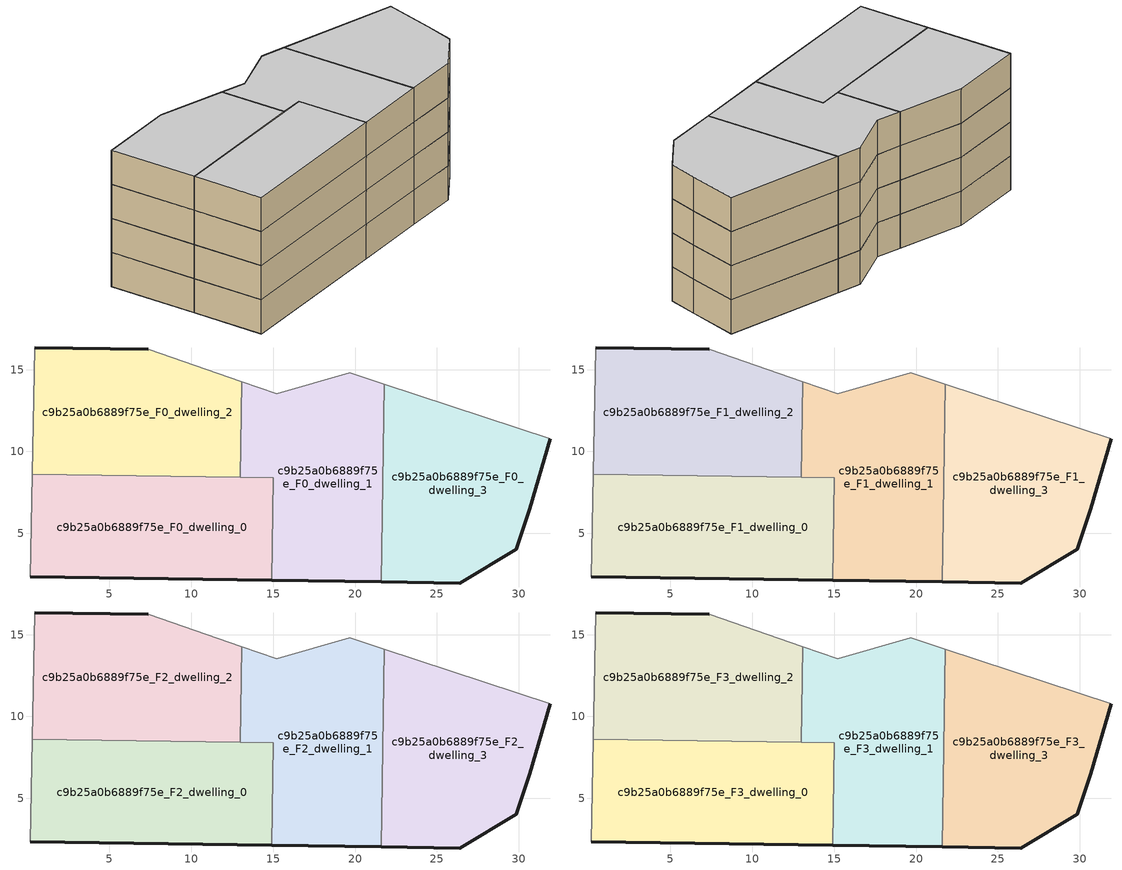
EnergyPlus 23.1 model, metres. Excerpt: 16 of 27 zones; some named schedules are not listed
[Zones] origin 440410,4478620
c9b25a0b6889f75e_F0_dwelling_0
 floor ground (EU_floor_Construction): 14.92,2.14 15.01,8.4 0.28,8.62 0.17,2.36 z0
 wall outside (EU_wall_Construction): 14.92,2.14 0.17,2.36 z0:3
 wall adiabatic (EU_wall_Construction): 0.17,2.36 0.28,8.62 z0:3
 wall to c9b25a0b6889f75e_F0_dwelling_1 (EU_wall_Construction): 12.99,8.43 15.01,8.4 14.92,2.14 z0:3
 wall to c9b25a0b6889f75e_F0_dwelling_2 (EU_wall_Construction): 0.28,8.62 12.98,8.43 z0:3
c9b25a0b6889f75e_F0_dwelling_1
 floor ground (EU_floor_Construction): 21.61,2.04 21.78,14.11 19.68,14.8 15.21,13.51 13.07,14.26 12.98,8.43 15.01,8.4 14.92,2.14 z0
 wall outside (EU_wall_Construction): 21.61,2.04 14.92,2.14 z0:3
 wall to c9b25a0b6889f75e_F0_dwelling_2 (EU_wall_Construction): 12.98,8.43 13.07,14.26 z0:3
 wall adiabatic (EU_wall_Construction): 13.07,14.26 15.21,13.51 19.68,14.8 21.78,14.11 z0:3
 wall to c9b25a0b6889f75e_F0_dwelling_3 (EU_wall_Construction): 21.78,14.11 21.61,2.04 z0:3
c9b25a0b6889f75e_F0_dwelling_2
 floor ground (EU_floor_Construction): 12.98,8.43 13.07,14.26 7.38,16.23 0.43,16.32 0.28,8.62 z0
 wall outside (EU_wall_Construction): 0.43,16.32 7.38,16.23 z0:3
 wall adiabatic (EU_wall_Construction): 7.38,16.23 13.07,14.26 / 0.28,8.62 0.43,16.32 z0:3
c9b25a0b6889f75e_F0_dwelling_3
 floor ground (EU_floor_Construction): 29.84,4.03 30.66,6.51 31.91,10.77 21.78,14.11 21.61,2.04 26.4,1.97 z0
 wall outside (EU_wall_Construction): 31.91,10.77 30.66,6.51 29.84,4.03 26.4,1.97 21.61,2.04 z0:3
 wall adiabatic (EU_wall_Construction): 21.78,14.11 31.91,10.77 z0:3
c9b25a0b6889f75e_F1_dwelling_0
 floor to c9b25a0b6889f75e_F0_dwelling_0 (EU_floor_Construction): 14.92,2.14 15.01,8.4 0.28,8.62 0.17,2.36 z3
 wall outside (EU_wall_Construction): 14.92,2.14 0.17,2.36 z3:6
 wall adiabatic (EU_wall_Construction): 0.17,2.36 0.28,8.62 z3:6
 wall to c9b25a0b6889f75e_F1_dwelling_1 (EU_wall_Construction): 12.99,8.43 15.01,8.4 14.92,2.14 z3:6
 wall to c9b25a0b6889f75e_F1_dwelling_2 (EU_wall_Construction): 0.28,8.62 12.98,8.43 z3:6
c9b25a0b6889f75e_F1_dwelling_1
 floor to c9b25a0b6889f75e_F0_dwelling_1 (EU_floor_Construction): 21.61,2.04 21.78,14.11 19.68,14.8 15.21,13.51 13.07,14.26 12.98,8.43 15.01,8.4 14.92,2.14 z3
 wall outside (EU_wall_Construction): 21.61,2.04 14.92,2.14 z3:6
 wall to c9b25a0b6889f75e_F1_dwelling_2 (EU_wall_Construction): 12.98,8.43 13.07,14.26 z3:6
 wall adiabatic (EU_wall_Construction): 13.07,14.26 15.21,13.51 19.68,14.8 21.78,14.11 z3:6
 wall to c9b25a0b6889f75e_F1_dwelling_3 (EU_wall_Construction): 21.78,14.11 21.61,2.04 z3:6
c9b25a0b6889f75e_F1_dwelling_2
 floor to c9b25a0b6889f75e_F0_dwelling_2 (EU_floor_Construction): 12.98,8.43 13.07,14.26 7.38,16.23 0.43,16.32 0.28,8.62 z3
 wall outside (EU_wall_Construction): 0.43,16.32 7.38,16.23 z3:6
 wall adiabatic (EU_wall_Construction): 7.38,16.23 13.07,14.26 / 0.28,8.62 0.43,16.32 z3:6
c9b25a0b6889f75e_F1_dwelling_3
 floor to c9b25a0b6889f75e_F0_dwelling_3 (EU_floor_Construction): 29.84,4.03 30.66,6.51 31.91,10.77 21.78,14.11 21.61,2.04 26.4,1.97 z3
 wall outside (EU_wall_Construction): 31.91,10.77 30.66,6.51 29.84,4.03 26.4,1.97 21.61,2.04 z3:6
 wall adiabatic (EU_wall_Construction): 21.78,14.11 31.91,10.77 z3:6
c9b25a0b6889f75e_F2_dwelling_0
 floor to c9b25a0b6889f75e_F1_dwelling_0 (EU_floor_Construction): 14.92,2.14 15.01,8.4 0.28,8.62 0.17,2.36 z6
 wall outside (EU_wall_Construction): 14.92,2.14 0.17,2.36 z6:9
 wall adiabatic (EU_wall_Construction): 0.17,2.36 0.28,8.62 z6:9
 wall to c9b25a0b6889f75e_F2_dwelling_1 (EU_wall_Construction): 12.99,8.43 15.01,8.4 14.92,2.14 z6:9
 wall to c9b25a0b6889f75e_F2_dwelling_2 (EU_wall_Construction): 0.28,8.62 12.98,8.43 z6:9
c9b25a0b6889f75e_F2_dwelling_1
 floor to c9b25a0b6889f75e_F1_dwelling_1 (EU_floor_Construction): 21.61,2.04 21.78,14.11 19.68,14.8 15.21,13.51 13.07,14.26 12.98,8.43 15.01,8.4 14.92,2.14 z6
 wall outside (EU_wall_Construction): 21.61,2.04 14.92,2.14 z6:9
 wall to c9b25a0b6889f75e_F2_dwelling_2 (EU_wall_Construction): 12.98,8.43 13.07,14.26 z6:9
 wall adiabatic (EU_wall_Construction): 13.07,14.26 15.21,13.51 19.68,14.8 21.78,14.11 z6:9
 wall to c9b25a0b6889f75e_F2_dwelling_3 (EU_wall_Construction): 21.78,14.11 21.61,2.04 z6:9
c9b25a0b6889f75e_F2_dwelling_2
 floor to c9b25a0b6889f75e_F1_dwelling_2 (EU_floor_Construction): 12.98,8.43 13.07,14.26 7.38,16.23 0.43,16.32 0.28,8.62 z6
 wall outside (EU_wall_Construction): 0.43,16.32 7.38,16.23 z6:9
 wall adiabatic (EU_wall_Construction): 7.38,16.23 13.07,14.26 / 0.28,8.62 0.43,16.32 z6:9
c9b25a0b6889f75e_F2_dwelling_3
 floor to c9b25a0b6889f75e_F1_dwelling_3 (EU_floor_Construction): 29.84,4.03 30.66,6.51 31.91,10.77 21.78,14.11 21.61,2.04 26.4,1.97 z6
 wall outside (EU_wall_Construction): 31.91,10.77 30.66,6.51 29.84,4.03 26.4,1.97 21.61,2.04 z6:9
 wall adiabatic (EU_wall_Construction): 21.78,14.11 31.91,10.77 z6:9
c9b25a0b6889f75e_F3_dwelling_0
 floor to c9b25a0b6889f75e_F2_dwelling_0 (EU_floor_Construction): 14.92,2.14 15.01,8.4 0.28,8.62 0.17,2.36 z9
 wall outside (EU_wall_Construction): 14.92,2.14 0.17,2.36 z9:12
 wall adiabatic (EU_wall_Construction): 0.17,2.36 0.28,8.62 z9:12
 wall to c9b25a0b6889f75e_F3_dwelling_1 (EU_wall_Construction): 12.99,8.43 15.01,8.4 14.92,2.14 z9:12
 wall to c9b25a0b6889f75e_F3_dwelling_2 (EU_wall_Construction): 0.28,8.62 12.98,8.43 z9:12
 ceiling to c9b25a0b6889f75e_F4_dwelling_0 (EU_floor_Construction): 15.01,8.4 14.92,2.14 0.17,2.36 0.28,8.62 z12
c9b25a0b6889f75e_F3_dwelling_1
 floor to c9b25a0b6889f75e_F2_dwelling_1 (EU_floor_Construction): 21.61,2.04 21.78,14.11 19.68,14.8 15.21,13.51 13.07,14.26 12.98,8.43 15.01,8.4 14.92,2.14 z9
 wall outside (EU_wall_Construction): 21.61,2.04 14.92,2.14 z9:12
 wall to c9b25a0b6889f75e_F3_dwelling_2 (EU_wall_Construction): 12.98,8.43 13.07,14.26 z9:12
 wall adiabatic (EU_wall_Construction): 13.07,14.26 15.21,13.51 19.68,14.8 21.78,14.11 z9:12
 wall to c9b25a0b6889f75e_F3_dwelling_3 (EU_wall_Construction): 21.78,14.11 21.61,2.04 z9:12
 ceiling to c9b25a0b6889f75e_F4_dwelling_1 (EU_floor_Construction): 21.78,14.11 21.61,2.04 14.92,2.14 15.01,8.4 12.98,8.43 13.07,14.26 15.21,13.51 19.68,14.8 z12
c9b25a0b6889f75e_F3_dwelling_2
 floor to c9b25a0b6889f75e_F2_dwelling_2 (EU_floor_Construction): 12.98,8.43 13.07,14.26 7.38,16.23 0.43,16.32 0.28,8.62 z9
 wall outside (EU_wall_Construction): 0.43,16.32 7.38,16.23 z9:12
 wall adiabatic (EU_wall_Construction): 7.38,16.23 13.07,14.26 / 0.28,8.62 0.43,16.32 z9:12
 ceiling to c9b25a0b6889f75e_F4_dwelling_2 (EU_floor_Construction): 13.07,14.26 12.98,8.43 0.28,8.62 0.43,16.32 7.38,16.23 z12
c9b25a0b6889f75e_F3_dwelling_3
 floor to c9b25a0b6889f75e_F2_dwelling_3 (EU_floor_Construction): 29.84,4.03 30.66,6.51 31.91,10.77 21.78,14.11 21.61,2.04 26.4,1.97 z9
 wall outside (EU_wall_Construction): 31.91,10.77 30.66,6.51 29.84,4.03 26.4,1.97 21.61,2.04 z9:12
 wall adiabatic (EU_wall_Construction): 21.78,14.11 31.91,10.77 z9:12
 ceiling to c9b25a0b6889f75e_F4_dwelling_3 (EU_floor_Construction): 31.91,10.77 30.66,6.51 29.84,4.03 26.4,1.97 21.61,2.04 21.78,14.11 z12
[Building]
EU S2 Campaign: North Axis=0; Terrain=City; Solar Distribution=FullExterior
[Site:Location]
Madrid: Latitude=40.5; Longitude=-3.5; Time Zone=1; Elevation=609
[SizingPeriod:WeatherFileDays]
AnnualSizingPeriod: Begin Month=1; Begin Day of Month=1; End Month=12; End Day of Month=31; Day of Week for Start Day=Monday; Use Weather File Daylight Saving Period=No; Use Weather File Rain and Snow Indicators=No
[MATERIAL]
EU_InternalMass_Material: Roughness=MediumRough; Thickness=0.1; Conductivity=1; Density=1800; Specific Heat=900; Thermal Absorptance=0.9; Solar Absorptance=0.7; Visible Absorptance=0.7
[MATERIAL:NOMASS] Roughness=MediumRough; Thermal Absorptance=0.9; Solar Absorptance=0.7; Visible Absorptance=0.7
Name | Thermal Resistance
EU_wall_NoMass | 0.609216
EU_floor_NoMass | 0.568163
[CONSTRUCTION]
EU_wall_Construction: EU_wall_NoMass
EU_floor_Construction: EU_floor_NoMass
EU_InternalMass_Construction: EU_InternalMass_Material
[ZONE] Type=1; Multiplier=1; Ceiling Height=autocalculate; Floor Area=autocalculate; Part of Total Floor Area=Yes
Name | Volume
c9b25a0b6889f75e_F0_dwelling_0; c9b25a0b6889f75e_F1_dwelling_0; c9b25a0b6889f75e_F2_dwelling_0; c9b25a0b6889f75e_F3_dwelling_0 | 277.117
c9b25a0b6889f75e_F0_dwelling_1; c9b25a0b6889f75e_F1_dwelling_1; c9b25a0b6889f75e_F2_dwelling_1; c9b25a0b6889f75e_F3_dwelling_1 | 277.132
c9b25a0b6889f75e_F0_dwelling_2; c9b25a0b6889f75e_F1_dwelling_2; c9b25a0b6889f75e_F2_dwelling_2; c9b25a0b6889f75e_F3_dwelling_2 | 277.148
c9b25a0b6889f75e_F0_dwelling_3; c9b25a0b6889f75e_F1_dwelling_3; c9b25a0b6889f75e_F2_dwelling_3; c9b25a0b6889f75e_F3_dwelling_3 | 277.131
[INTERNALMASS] Construction=EU_InternalMass_Construction
Name | Zone or ZoneList | Surface Area
c9b25a0b6889f75e_F0_dwelling_0_EU_InternalMass | c9b25a0b6889f75e_F0_dwelling_0 | 92.3717
c9b25a0b6889f75e_F0_dwelling_1_EU_InternalMass | c9b25a0b6889f75e_F0_dwelling_1 | 92.3773
c9b25a0b6889f75e_F0_dwelling_2_EU_InternalMass | c9b25a0b6889f75e_F0_dwelling_2 | 92.3833
c9b25a0b6889f75e_F0_dwelling_3_EU_InternalMass | c9b25a0b6889f75e_F0_dwelling_3 | 92.3788
c9b25a0b6889f75e_F1_dwelling_0_EU_InternalMass | c9b25a0b6889f75e_F1_dwelling_0 | 92.3717
c9b25a0b6889f75e_F1_dwelling_1_EU_InternalMass | c9b25a0b6889f75e_F1_dwelling_1 | 92.3773
c9b25a0b6889f75e_F1_dwelling_2_EU_InternalMass | c9b25a0b6889f75e_F1_dwelling_2 | 92.3833
c9b25a0b6889f75e_F1_dwelling_3_EU_InternalMass | c9b25a0b6889f75e_F1_dwelling_3 | 92.3788
c9b25a0b6889f75e_F2_dwelling_0_EU_InternalMass | c9b25a0b6889f75e_F2_dwelling_0 | 92.3717
c9b25a0b6889f75e_F2_dwelling_1_EU_InternalMass | c9b25a0b6889f75e_F2_dwelling_1 | 92.3773
c9b25a0b6889f75e_F2_dwelling_2_EU_InternalMass | c9b25a0b6889f75e_F2_dwelling_2 | 92.3833
c9b25a0b6889f75e_F2_dwelling_3_EU_InternalMass | c9b25a0b6889f75e_F2_dwelling_3 | 92.3788
c9b25a0b6889f75e_F3_dwelling_0_EU_InternalMass | c9b25a0b6889f75e_F3_dwelling_0 | 92.3717
c9b25a0b6889f75e_F3_dwelling_1_EU_InternalMass | c9b25a0b6889f75e_F3_dwelling_1 | 92.3773
c9b25a0b6889f75e_F3_dwelling_2_EU_InternalMass | c9b25a0b6889f75e_F3_dwelling_2 | 92.3833
c9b25a0b6889f75e_F3_dwelling_3_EU_InternalMass | c9b25a0b6889f75e_F3_dwelling_3 | 92.3788
[OTHEREQUIPMENT] Fuel Type=Electricity; Design Level Calculation Method=Watts/Area; Power per Zone Floor Area=1; Fraction Latent=0; Fraction Radiant=0; Fraction Lost=0; Carbon Dioxide Generation Rate=0; EndUse Subcategory=EU_Step8_InternalGains
Name | Zone or ZoneList or Space or SpaceList | Schedule
EU_Step8_InternalGain_c9b25a0b6889f75e_F0_dwelling_0_f000 | c9b25a0b6889f75e_F0_dwelling_0 | EU_Step8_GainSchedule_c9b25a0b6889f75e_F0_dwelling_0_f000
EU_Step8_InternalGain_c9b25a0b6889f75e_F0_dwelling_1_f000 | c9b25a0b6889f75e_F0_dwelling_1 | EU_Step8_GainSchedule_c9b25a0b6889f75e_F0_dwelling_1_f000
EU_Step8_InternalGain_c9b25a0b6889f75e_F0_dwelling_2_f000 | c9b25a0b6889f75e_F0_dwelling_2 | EU_Step8_GainSchedule_c9b25a0b6889f75e_F0_dwelling_2_f000
EU_Step8_InternalGain_c9b25a0b6889f75e_F0_dwelling_3_f000 | c9b25a0b6889f75e_F0_dwelling_3 | EU_Step8_GainSchedule_c9b25a0b6889f75e_F0_dwelling_3_f000
EU_Step8_InternalGain_c9b25a0b6889f75e_F1_dwelling_0_f000 | c9b25a0b6889f75e_F1_dwelling_0 | EU_Step8_GainSchedule_c9b25a0b6889f75e_F1_dwelling_0_f000
EU_Step8_InternalGain_c9b25a0b6889f75e_F1_dwelling_1_f000 | c9b25a0b6889f75e_F1_dwelling_1 | EU_Step8_GainSchedule_c9b25a0b6889f75e_F1_dwelling_1_f000
EU_Step8_InternalGain_c9b25a0b6889f75e_F1_dwelling_2_f000 | c9b25a0b6889f75e_F1_dwelling_2 | EU_Step8_GainSchedule_c9b25a0b6889f75e_F1_dwelling_2_f000
EU_Step8_InternalGain_c9b25a0b6889f75e_F1_dwelling_3_f000 | c9b25a0b6889f75e_F1_dwelling_3 | EU_Step8_GainSchedule_c9b25a0b6889f75e_F1_dwelling_3_f000
EU_Step8_InternalGain_c9b25a0b6889f75e_F2_dwelling_0_f000 | c9b25a0b6889f75e_F2_dwelling_0 | EU_Step8_GainSchedule_c9b25a0b6889f75e_F2_dwelling_0_f000
EU_Step8_InternalGain_c9b25a0b6889f75e_F2_dwelling_1_f000 | c9b25a0b6889f75e_F2_dwelling_1 | EU_Step8_GainSchedule_c9b25a0b6889f75e_F2_dwelling_1_f000
EU_Step8_InternalGain_c9b25a0b6889f75e_F2_dwelling_2_f000 | c9b25a0b6889f75e_F2_dwelling_2 | EU_Step8_GainSchedule_c9b25a0b6889f75e_F2_dwelling_2_f000
EU_Step8_InternalGain_c9b25a0b6889f75e_F2_dwelling_3_f000 | c9b25a0b6889f75e_F2_dwelling_3 | EU_Step8_GainSchedule_c9b25a0b6889f75e_F2_dwelling_3_f000
EU_Step8_InternalGain_c9b25a0b6889f75e_F3_dwelling_0_f000 | c9b25a0b6889f75e_F3_dwelling_0 | EU_Step8_GainSchedule_c9b25a0b6889f75e_F3_dwelling_0_f000
EU_Step8_InternalGain_c9b25a0b6889f75e_F3_dwelling_1_f000 | c9b25a0b6889f75e_F3_dwelling_1 | EU_Step8_GainSchedule_c9b25a0b6889f75e_F3_dwelling_1_f000
EU_Step8_InternalGain_c9b25a0b6889f75e_F3_dwelling_2_f000 | c9b25a0b6889f75e_F3_dwelling_2 | EU_Step8_GainSchedule_c9b25a0b6889f75e_F3_dwelling_2_f000
EU_Step8_InternalGain_c9b25a0b6889f75e_F3_dwelling_3_f000 | c9b25a0b6889f75e_F3_dwelling_3 | EU_Step8_GainSchedule_c9b25a0b6889f75e_F3_dwelling_3_f000
[ZONEVENTILATION:DESIGNFLOWRATE] Schedule=EU_AlwaysOn; Design Flow Rate Calculation Method=AirChanges/Hour; Air Changes per Hour=0.752966; Ventilation Type=Natural; Fan Pressure Rise=0; Fan Total Efficiency=1; Constant Term Coefficient=1; Temperature Term Coefficient=0; Velocity Term Coefficient=0; Velocity Squared Term Coefficient=0; Minimum Indoor Temperature=-100; Maximum Indoor Temperature=100; Delta Temperature=-100; Minimum Outdoor Temperature=-100; Maximum Outdoor Temperature=100; Maximum Wind Speed=40
Name | Zone or ZoneList or Space or SpaceList
EU_ConstantAir_c9b25a0b6889f75e_F0_dwelling_0 | c9b25a0b6889f75e_F0_dwelling_0
EU_ConstantAir_c9b25a0b6889f75e_F0_dwelling_1 | c9b25a0b6889f75e_F0_dwelling_1
EU_ConstantAir_c9b25a0b6889f75e_F0_dwelling_2 | c9b25a0b6889f75e_F0_dwelling_2
EU_ConstantAir_c9b25a0b6889f75e_F0_dwelling_3 | c9b25a0b6889f75e_F0_dwelling_3
EU_ConstantAir_c9b25a0b6889f75e_F1_dwelling_0 | c9b25a0b6889f75e_F1_dwelling_0
EU_ConstantAir_c9b25a0b6889f75e_F1_dwelling_1 | c9b25a0b6889f75e_F1_dwelling_1
EU_ConstantAir_c9b25a0b6889f75e_F1_dwelling_2 | c9b25a0b6889f75e_F1_dwelling_2
EU_ConstantAir_c9b25a0b6889f75e_F1_dwelling_3 | c9b25a0b6889f75e_F1_dwelling_3
EU_ConstantAir_c9b25a0b6889f75e_F2_dwelling_0 | c9b25a0b6889f75e_F2_dwelling_0
EU_ConstantAir_c9b25a0b6889f75e_F2_dwelling_1 | c9b25a0b6889f75e_F2_dwelling_1
EU_ConstantAir_c9b25a0b6889f75e_F2_dwelling_2 | c9b25a0b6889f75e_F2_dwelling_2
EU_ConstantAir_c9b25a0b6889f75e_F2_dwelling_3 | c9b25a0b6889f75e_F2_dwelling_3
EU_ConstantAir_c9b25a0b6889f75e_F3_dwelling_0 | c9b25a0b6889f75e_F3_dwelling_0
EU_ConstantAir_c9b25a0b6889f75e_F3_dwelling_1 | c9b25a0b6889f75e_F3_dwelling_1
EU_ConstantAir_c9b25a0b6889f75e_F3_dwelling_2 | c9b25a0b6889f75e_F3_dwelling_2
EU_ConstantAir_c9b25a0b6889f75e_F3_dwelling_3 | c9b25a0b6889f75e_F3_dwelling_3
[HVACTEMPLATE:THERMOSTAT] Constant Heating Setpoint=20; Constant Cooling Setpoint=50
EU_HeatOnly_c9b25a0b6889f75e_F0_dwelling_0; EU_HeatOnly_c9b25a0b6889f75e_F0_dwelling_1; EU_HeatOnly_c9b25a0b6889f75e_F0_dwelling_2; EU_HeatOnly_c9b25a0b6889f75e_F0_dwelling_3; EU_HeatOnly_c9b25a0b6889f75e_F1_dwelling_0; EU_HeatOnly_c9b25a0b6889f75e_F1_dwelling_1; EU_HeatOnly_c9b25a0b6889f75e_F1_dwelling_2; EU_HeatOnly_c9b25a0b6889f75e_F1_dwelling_3; EU_HeatOnly_c9b25a0b6889f75e_F2_dwelling_0; EU_HeatOnly_c9b25a0b6889f75e_F2_dwelling_1; EU_HeatOnly_c9b25a0b6889f75e_F2_dwelling_2; EU_HeatOnly_c9b25a0b6889f75e_F2_dwelling_3; EU_HeatOnly_c9b25a0b6889f75e_F3_dwelling_0; EU_HeatOnly_c9b25a0b6889f75e_F3_dwelling_1; EU_HeatOnly_c9b25a0b6889f75e_F3_dwelling_2; EU_HeatOnly_c9b25a0b6889f75e_F3_dwelling_3; EU_HeatOnly_c9b25a0b6889f75e_F4_dwelling_0; EU_HeatOnly_c9b25a0b6889f75e_F4_dwelling_1; EU_HeatOnly_c9b25a0b6889f75e_F4_dwelling_2; EU_HeatOnly_c9b25a0b6889f75e_F4_dwelling_3; EU_HeatOnly_c9b25a0b6889f75e_F5_dwelling_0; EU_HeatOnly_c9b25a0b6889f75e_F5_dwelling_1; EU_HeatOnly_c9b25a0b6889f75e_F5_dwelling_2; EU_HeatOnly_c9b25a0b6889f75e_F5_dwelling_3; EU_HeatOnly_c9b25a0b6889f75e_F6_dwelling_0; EU_HeatOnly_c9b25a0b6889f75e_F6_dwelling_1; EU_HeatOnly_c9b25a0b6889f75e_F6_dwelling_2
[HVACTEMPLATE:ZONE:IDEALLOADSAIRSYSTEM] System Availability Schedule=EU_AlwaysOn; Maximum Heating Supply Air Temperature=50; Minimum Cooling Supply Air Temperature=13; Maximum Heating Supply Air Humidity Ratio=0.0156; Minimum Cooling Supply Air Humidity Ratio=0.0077; Heating Limit=NoLimit; Cooling Limit=NoLimit; Heating Availability Schedule=EU_AlwaysOn; Cooling Availability Schedule=EU_CoolingOff; Dehumidification Control Type=ConstantSensibleHeatRatio; Cooling Sensible Heat Ratio=0.7; Dehumidification Setpoint=60; Humidification Control Type=None; Humidification Setpoint=30; Outdoor Air Method=None; Outdoor Air Flow Rate per Person=0.00944; Outdoor Air Flow Rate per Zone Floor Area=0; Outdoor Air Flow Rate per Zone=0; Demand Controlled Ventilation Type=None; Outdoor Air Economizer Type=NoEconomizer; Heat Recovery Type=None; Sensible Heat Recovery Effectiveness=0.7; Latent Heat Recovery Effectiveness=0.65
Name | Template Thermostat
c9b25a0b6889f75e_F0_dwelling_0 | EU_HeatOnly_c9b25a0b6889f75e_F0_dwelling_0
c9b25a0b6889f75e_F0_dwelling_1 | EU_HeatOnly_c9b25a0b6889f75e_F0_dwelling_1
c9b25a0b6889f75e_F0_dwelling_2 | EU_HeatOnly_c9b25a0b6889f75e_F0_dwelling_2
c9b25a0b6889f75e_F0_dwelling_3 | EU_HeatOnly_c9b25a0b6889f75e_F0_dwelling_3
c9b25a0b6889f75e_F1_dwelling_0 | EU_HeatOnly_c9b25a0b6889f75e_F1_dwelling_0
c9b25a0b6889f75e_F1_dwelling_1 | EU_HeatOnly_c9b25a0b6889f75e_F1_dwelling_1
c9b25a0b6889f75e_F1_dwelling_2 | EU_HeatOnly_c9b25a0b6889f75e_F1_dwelling_2
